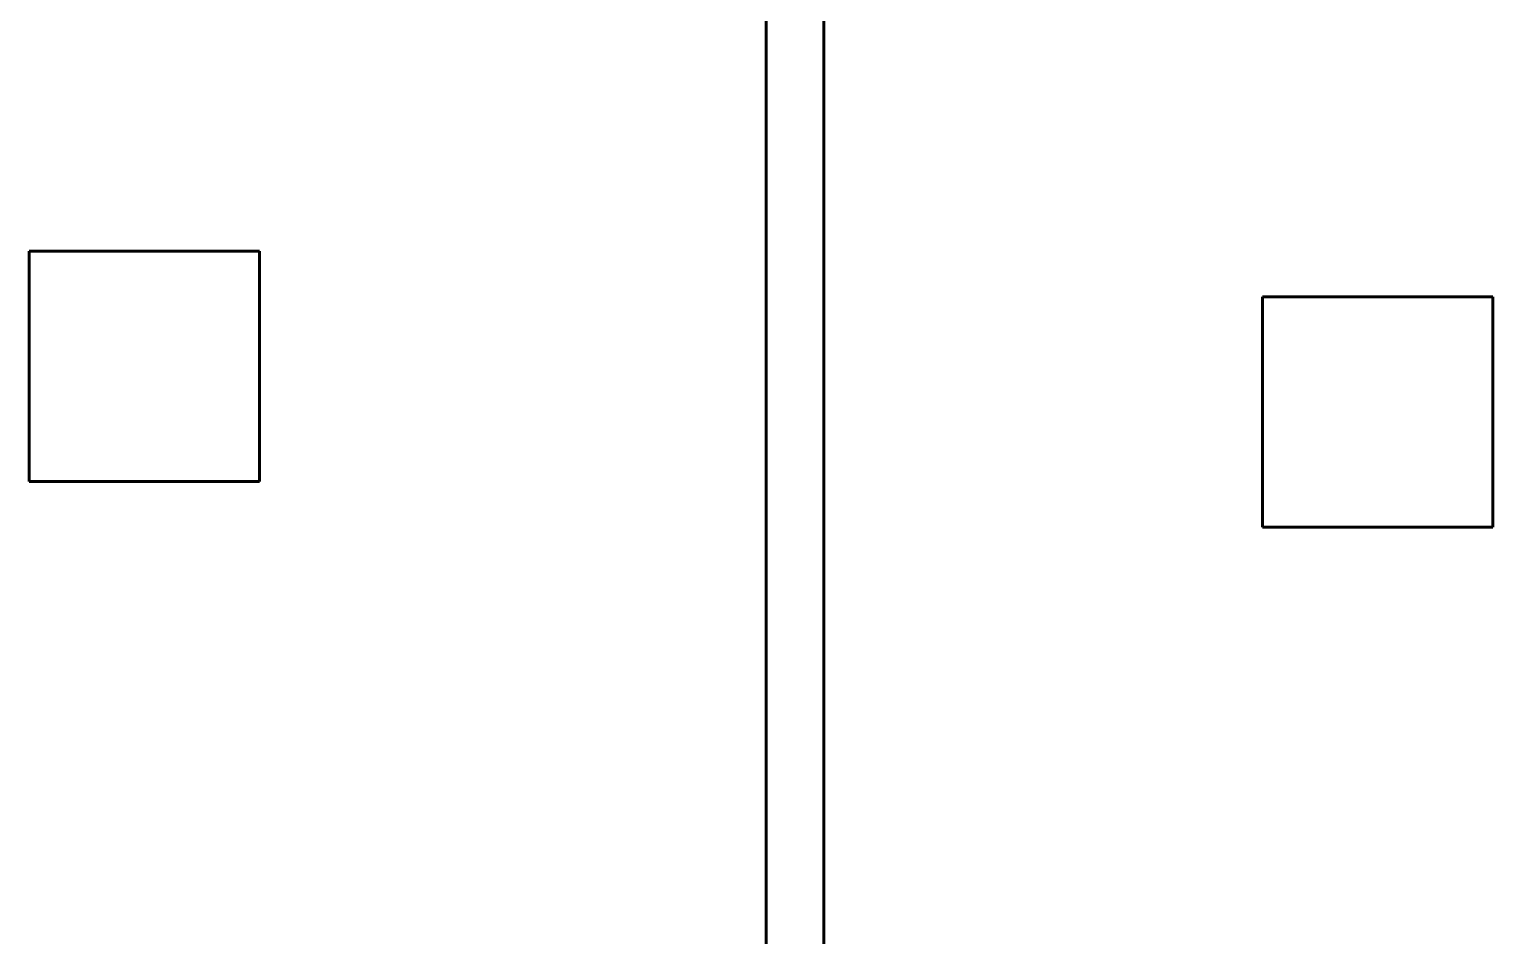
# Model space of a CAD drawing. Extents: x 0 to 297, y 0 to 292.
# Drawn here: x 92.99 to 105.7, y 74.89 to 82.77 of the extents above; entities that cross this region are included whole.
import ezdxf

# ---------------------------------------------------------------- set-up
doc = ezdxf.new("R2010")
doc.units = 0
doc.header["$MEASUREMENT"] = 0
doc.linetypes.add('K5LT_BASIC', pattern=[0])
doc.layers.add('Системный слой', color=7, linetype='Continuous')

# ---------------------------------------------------------------- blocks, each defined once
blk = doc.blocks.new('*U')
at = {"layer": 'Системный слой', "linetype": 'K5LT_BASIC', "lineweight": 60}
for p, q in [((94.989, 80.841), (92.989, 80.841)), ((92.989, 80.841), (92.989, 78.841)), ((94.989, 78.841), (94.989, 80.841)), ((105.704, 80.444), (103.704, 80.444)), ((103.704, 80.444), (103.704, 78.444)), ((105.704, 78.444), (105.704, 80.444)), ((92.989, 78.841), (94.989, 78.841)), ((103.704, 78.444), (105.704, 78.444))]:
    blk.add_line(p, q, dxfattribs=at)

msp = doc.modelspace()

# ---------------------------------------------------------------- linework, layer by layer
at = {"layer": 'Системный слой', "linetype": 'K5LT_BASIC', "lineweight": 60}
for p, q in [((99.392, 69.519), (99.392, 89.519)), ((99.892, 69.519), (99.892, 89.519)), ((99.392, 82.519), (99.392, 69.519)), ((99.892, 69.519), (99.892, 82.519))]:
    msp.add_line(p, q, dxfattribs=at)

# ---------------------------------------------------------------- block references
at = {"layer": 'Системный слой'}
msp.add_blockref('*U', (0, 0), dxfattribs=at)
msp.add_blockref('*U', (0, 0), dxfattribs=at)
msp.add_blockref('*U', (0, 0), dxfattribs=at)
msp.add_blockref('*U', (0, 0), dxfattribs=at)
msp.add_blockref('*U', (0, 0), dxfattribs=at)
msp.add_blockref('*U', (0, 0), dxfattribs=at)
msp.add_blockref('*U', (0, 0), dxfattribs=at)
msp.add_blockref('*U', (0, 0), dxfattribs=at)
msp.add_blockref('*U', (0, 0), dxfattribs=at)
msp.add_blockref('*U', (0, 0), dxfattribs=at)
msp.add_blockref('*U', (0, 0), dxfattribs=at)
msp.add_blockref('*U', (0, 0), dxfattribs=at)
msp.add_blockref('*U', (0, 0), dxfattribs=at)
msp.add_blockref('*U', (0, 0), dxfattribs=at)
msp.add_blockref('*U', (0, 0), dxfattribs=at)
msp.add_blockref('*U', (0, 0), dxfattribs=at)
msp.add_blockref('*U', (0, 0), dxfattribs=at)
msp.add_blockref('*U', (0, 0), dxfattribs=at)
msp.add_blockref('*U', (0, 0), dxfattribs=at)
msp.add_blockref('*U', (0, 0), dxfattribs=at)
msp.add_blockref('*U', (0, 0), dxfattribs=at)
msp.add_blockref('*U', (0, 0), dxfattribs=at)
msp.add_blockref('*U', (0, 0), dxfattribs=at)
msp.add_blockref('*U', (0, 0), dxfattribs=at)
msp.add_blockref('*U', (0, 0), dxfattribs=at)
msp.add_blockref('*U', (0, 0), dxfattribs=at)
msp.add_blockref('*U', (0, 0), dxfattribs=at)
msp.add_blockref('*U', (0, 0), dxfattribs=at)
msp.add_blockref('*U', (0, 0), dxfattribs=at)
msp.add_blockref('*U', (0, 0), dxfattribs=at)
msp.add_blockref('*U', (0, 0), dxfattribs=at)
msp.add_blockref('*U', (0, 0), dxfattribs=at)
msp.add_blockref('*U', (0, 0), dxfattribs=at)
msp.add_blockref('*U', (0, 0), dxfattribs=at)
msp.add_blockref('*U', (0, 0), dxfattribs=at)
msp.add_blockref('*U', (0, 0), dxfattribs=at)
msp.add_blockref('*U', (0, 0), dxfattribs=at)
msp.add_blockref('*U', (0, 0), dxfattribs=at)
msp.add_blockref('*U', (0, 0), dxfattribs=at)
msp.add_blockref('*U', (0, 0), dxfattribs=at)
msp.add_blockref('*U', (0, 0), dxfattribs=at)
msp.add_blockref('*U', (0, 0), dxfattribs=at)
msp.add_blockref('*U', (0, 0), dxfattribs=at)
msp.add_blockref('*U', (0, 0), dxfattribs=at)
msp.add_blockref('*U', (0, 0), dxfattribs=at)
msp.add_blockref('*U', (0, 0), dxfattribs=at)
msp.add_blockref('*U', (0, 0), dxfattribs=at)
msp.add_blockref('*U', (0, 0), dxfattribs=at)
msp.add_blockref('*U', (0, 0), dxfattribs=at)
msp.add_blockref('*U', (0, 0), dxfattribs=at)
msp.add_blockref('*U', (0, 0), dxfattribs=at)
msp.add_blockref('*U', (0, 0), dxfattribs=at)
msp.add_blockref('*U', (0, 0), dxfattribs=at)
msp.add_blockref('*U', (0, 0), dxfattribs=at)
msp.add_blockref('*U', (0, 0), dxfattribs=at)
msp.add_blockref('*U', (0, 0), dxfattribs=at)
msp.add_blockref('*U', (0, 0), dxfattribs=at)
msp.add_blockref('*U', (0, 0), dxfattribs=at)
msp.add_blockref('*U', (0, 0), dxfattribs=at)
msp.add_blockref('*U', (0, 0), dxfattribs=at)
msp.add_blockref('*U', (0, 0), dxfattribs=at)
msp.add_blockref('*U', (0, 0), dxfattribs=at)
msp.add_blockref('*U', (0, 0), dxfattribs=at)
msp.add_blockref('*U', (0, 0), dxfattribs=at)
msp.add_blockref('*U', (0, 0), dxfattribs=at)
msp.add_blockref('*U', (0, 0), dxfattribs=at)
msp.add_blockref('*U', (0, 0), dxfattribs=at)
msp.add_blockref('*U', (0, 0), dxfattribs=at)
msp.add_blockref('*U', (0, 0), dxfattribs=at)
msp.add_blockref('*U', (0, 0), dxfattribs=at)
msp.add_blockref('*U', (0, 0), dxfattribs=at)
msp.add_blockref('*U', (0, 0), dxfattribs=at)
msp.add_blockref('*U', (0, 0), dxfattribs=at)
msp.add_blockref('*U', (0, 0), dxfattribs=at)
msp.add_blockref('*U', (0, 0), dxfattribs=at)
msp.add_blockref('*U', (0, 0), dxfattribs=at)
msp.add_blockref('*U', (0, 0), dxfattribs=at)
msp.add_blockref('*U', (0, 0), dxfattribs=at)
msp.add_blockref('*U', (0, 0), dxfattribs=at)
msp.add_blockref('*U', (0, 0), dxfattribs=at)
msp.add_blockref('*U', (0, 0), dxfattribs=at)
msp.add_blockref('*U', (0, 0), dxfattribs=at)
msp.add_blockref('*U', (0, 0), dxfattribs=at)
msp.add_blockref('*U', (0, 0), dxfattribs=at)
msp.add_blockref('*U', (0, 0), dxfattribs=at)
msp.add_blockref('*U', (0, 0), dxfattribs=at)
msp.add_blockref('*U', (0, 0), dxfattribs=at)
msp.add_blockref('*U', (0, 0), dxfattribs=at)
msp.add_blockref('*U', (0, 0), dxfattribs=at)
msp.add_blockref('*U', (0, 0), dxfattribs=at)
msp.add_blockref('*U', (0, 0), dxfattribs=at)
msp.add_blockref('*U', (0, 0), dxfattribs=at)
msp.add_blockref('*U', (0, 0), dxfattribs=at)
msp.add_blockref('*U', (0, 0), dxfattribs=at)
msp.add_blockref('*U', (0, 0), dxfattribs=at)
msp.add_blockref('*U', (0, 0), dxfattribs=at)
msp.add_blockref('*U', (0, 0), dxfattribs=at)
msp.add_blockref('*U', (0, 0), dxfattribs=at)
msp.add_blockref('*U', (0, 0), dxfattribs=at)
msp.add_blockref('*U', (0, 0), dxfattribs=at)
msp.add_blockref('*U', (0, 0), dxfattribs=at)
msp.add_blockref('*U', (0, 0), dxfattribs=at)
msp.add_blockref('*U', (0, 0), dxfattribs=at)
msp.add_blockref('*U', (0, 0), dxfattribs=at)
msp.add_blockref('*U', (0, 0), dxfattribs=at)
msp.add_blockref('*U', (0, 0), dxfattribs=at)
msp.add_blockref('*U', (0, 0), dxfattribs=at)
msp.add_blockref('*U', (0, 0), dxfattribs=at)
msp.add_blockref('*U', (0, 0), dxfattribs=at)
msp.add_blockref('*U', (0, 0), dxfattribs=at)
msp.add_blockref('*U', (0, 0), dxfattribs=at)
msp.add_blockref('*U', (0, 0), dxfattribs=at)
msp.add_blockref('*U', (0, 0), dxfattribs=at)
msp.add_blockref('*U', (0, 0), dxfattribs=at)
msp.add_blockref('*U', (0, 0), dxfattribs=at)
msp.add_blockref('*U', (0, 0), dxfattribs=at)
msp.add_blockref('*U', (0, 0), dxfattribs=at)
msp.add_blockref('*U', (0, 0), dxfattribs=at)
msp.add_blockref('*U', (0, 0), dxfattribs=at)
msp.add_blockref('*U', (0, 0), dxfattribs=at)
msp.add_blockref('*U', (0, 0), dxfattribs=at)
msp.add_blockref('*U', (0, 0), dxfattribs=at)
msp.add_blockref('*U', (0, 0), dxfattribs=at)
msp.add_blockref('*U', (0, 0), dxfattribs=at)
msp.add_blockref('*U', (0, 0), dxfattribs=at)
msp.add_blockref('*U', (0, 0), dxfattribs=at)
msp.add_blockref('*U', (0, 0), dxfattribs=at)
msp.add_blockref('*U', (0, 0), dxfattribs=at)
msp.add_blockref('*U', (0, 0), dxfattribs=at)
msp.add_blockref('*U', (0, 0), dxfattribs=at)
msp.add_blockref('*U', (0, 0), dxfattribs=at)
msp.add_blockref('*U', (0, 0), dxfattribs=at)
msp.add_blockref('*U', (0, 0), dxfattribs=at)
msp.add_blockref('*U', (0, 0), dxfattribs=at)
msp.add_blockref('*U', (0, 0), dxfattribs=at)
msp.add_blockref('*U', (0, 0), dxfattribs=at)
msp.add_blockref('*U', (0, 0), dxfattribs=at)
msp.add_blockref('*U', (0, 0), dxfattribs=at)
msp.add_blockref('*U', (0, 0), dxfattribs=at)
msp.add_blockref('*U', (0, 0), dxfattribs=at)
msp.add_blockref('*U', (0, 0), dxfattribs=at)
msp.add_blockref('*U', (0, 0), dxfattribs=at)
msp.add_blockref('*U', (0, 0), dxfattribs=at)
msp.add_blockref('*U', (0, 0), dxfattribs=at)
msp.add_blockref('*U', (0, 0), dxfattribs=at)
msp.add_blockref('*U', (0, 0), dxfattribs=at)
msp.add_blockref('*U', (0, 0), dxfattribs=at)
msp.add_blockref('*U', (0, 0), dxfattribs=at)
msp.add_blockref('*U', (0, 0), dxfattribs=at)
msp.add_blockref('*U', (0, 0), dxfattribs=at)
msp.add_blockref('*U', (0, 0), dxfattribs=at)
msp.add_blockref('*U', (0, 0), dxfattribs=at)
msp.add_blockref('*U', (0, 0), dxfattribs=at)
msp.add_blockref('*U', (0, 0), dxfattribs=at)
msp.add_blockref('*U', (0, 0), dxfattribs=at)
msp.add_blockref('*U', (0, 0), dxfattribs=at)
msp.add_blockref('*U', (0, 0), dxfattribs=at)
msp.add_blockref('*U', (0, 0), dxfattribs=at)
msp.add_blockref('*U', (0, 0), dxfattribs=at)
msp.add_blockref('*U', (0, 0), dxfattribs=at)
msp.add_blockref('*U', (0, 0), dxfattribs=at)
msp.add_blockref('*U', (0, 0), dxfattribs=at)
msp.add_blockref('*U', (0, 0), dxfattribs=at)
msp.add_blockref('*U', (0, 0), dxfattribs=at)
msp.add_blockref('*U', (0, 0), dxfattribs=at)
msp.add_blockref('*U', (0, 0), dxfattribs=at)
msp.add_blockref('*U', (0, 0), dxfattribs=at)
msp.add_blockref('*U', (0, 0), dxfattribs=at)
msp.add_blockref('*U', (0, 0), dxfattribs=at)
msp.add_blockref('*U', (0, 0), dxfattribs=at)
msp.add_blockref('*U', (0, 0), dxfattribs=at)
msp.add_blockref('*U', (0, 0), dxfattribs=at)
msp.add_blockref('*U', (0, 0), dxfattribs=at)
msp.add_blockref('*U', (0, 0), dxfattribs=at)
msp.add_blockref('*U', (0, 0), dxfattribs=at)
msp.add_blockref('*U', (0, 0), dxfattribs=at)
msp.add_blockref('*U', (0, 0), dxfattribs=at)
msp.add_blockref('*U', (0, 0), dxfattribs=at)
msp.add_blockref('*U', (0, 0), dxfattribs=at)
msp.add_blockref('*U', (0, 0), dxfattribs=at)
msp.add_blockref('*U', (0, 0), dxfattribs=at)
msp.add_blockref('*U', (0, 0), dxfattribs=at)
msp.add_blockref('*U', (0, 0), dxfattribs=at)
msp.add_blockref('*U', (0, 0), dxfattribs=at)
msp.add_blockref('*U', (0, 0), dxfattribs=at)
msp.add_blockref('*U', (0, 0), dxfattribs=at)
msp.add_blockref('*U', (0, 0), dxfattribs=at)
msp.add_blockref('*U', (0, 0), dxfattribs=at)
msp.add_blockref('*U', (0, 0), dxfattribs=at)
msp.add_blockref('*U', (0, 0), dxfattribs=at)
msp.add_blockref('*U', (0, 0), dxfattribs=at)
msp.add_blockref('*U', (0, 0), dxfattribs=at)
msp.add_blockref('*U', (0, 0), dxfattribs=at)
msp.add_blockref('*U', (0, 0), dxfattribs=at)
msp.add_blockref('*U', (0, 0), dxfattribs=at)
msp.add_blockref('*U', (0, 0), dxfattribs=at)
msp.add_blockref('*U', (0, 0), dxfattribs=at)
msp.add_blockref('*U', (0, 0), dxfattribs=at)
msp.add_blockref('*U', (0, 0), dxfattribs=at)
msp.add_blockref('*U', (0, 0), dxfattribs=at)
msp.add_blockref('*U', (0, 0), dxfattribs=at)
msp.add_blockref('*U', (0, 0), dxfattribs=at)
msp.add_blockref('*U', (0, 0), dxfattribs=at)
msp.add_blockref('*U', (0, 0), dxfattribs=at)
msp.add_blockref('*U', (0, 0), dxfattribs=at)
msp.add_blockref('*U', (0, 0), dxfattribs=at)
msp.add_blockref('*U', (0, 0), dxfattribs=at)
msp.add_blockref('*U', (0, 0), dxfattribs=at)
msp.add_blockref('*U', (0, 0), dxfattribs=at)
msp.add_blockref('*U', (0, 0), dxfattribs=at)
msp.add_blockref('*U', (0, 0), dxfattribs=at)
msp.add_blockref('*U', (0, 0), dxfattribs=at)
msp.add_blockref('*U', (0, 0), dxfattribs=at)
msp.add_blockref('*U', (0, 0), dxfattribs=at)
msp.add_blockref('*U', (0, 0), dxfattribs=at)
msp.add_blockref('*U', (0, 0), dxfattribs=at)
msp.add_blockref('*U', (0, 0), dxfattribs=at)
msp.add_blockref('*U', (0, 0), dxfattribs=at)
msp.add_blockref('*U', (0, 0), dxfattribs=at)
msp.add_blockref('*U', (0, 0), dxfattribs=at)
msp.add_blockref('*U', (0, 0), dxfattribs=at)
msp.add_blockref('*U', (0, 0), dxfattribs=at)
msp.add_blockref('*U', (0, 0), dxfattribs=at)
msp.add_blockref('*U', (0, 0), dxfattribs=at)
msp.add_blockref('*U', (0, 0), dxfattribs=at)
msp.add_blockref('*U', (0, 0), dxfattribs=at)
msp.add_blockref('*U', (0, 0), dxfattribs=at)
msp.add_blockref('*U', (0, 0), dxfattribs=at)
msp.add_blockref('*U', (0, 0), dxfattribs=at)
msp.add_blockref('*U', (0, 0), dxfattribs=at)
msp.add_blockref('*U', (0, 0), dxfattribs=at)
msp.add_blockref('*U', (0, 0), dxfattribs=at)
msp.add_blockref('*U', (0, 0), dxfattribs=at)
msp.add_blockref('*U', (0, 0), dxfattribs=at)
msp.add_blockref('*U', (0, 0), dxfattribs=at)
msp.add_blockref('*U', (0, 0), dxfattribs=at)
msp.add_blockref('*U', (0, 0), dxfattribs=at)
msp.add_blockref('*U', (0, 0), dxfattribs=at)
msp.add_blockref('*U', (0, 0), dxfattribs=at)
msp.add_blockref('*U', (0, 0), dxfattribs=at)
msp.add_blockref('*U', (0, 0), dxfattribs=at)
msp.add_blockref('*U', (0, 0), dxfattribs=at)
msp.add_blockref('*U', (0, 0), dxfattribs=at)
msp.add_blockref('*U', (0, 0), dxfattribs=at)
msp.add_blockref('*U', (0, 0), dxfattribs=at)
msp.add_blockref('*U', (0, 0), dxfattribs=at)
msp.add_blockref('*U', (0, 0), dxfattribs=at)
msp.add_blockref('*U', (0, 0), dxfattribs=at)
msp.add_blockref('*U', (0, 0), dxfattribs=at)
msp.add_blockref('*U', (0, 0), dxfattribs=at)
msp.add_blockref('*U', (0, 0), dxfattribs=at)
msp.add_blockref('*U', (0, 0), dxfattribs=at)
msp.add_blockref('*U', (0, 0), dxfattribs=at)
msp.add_blockref('*U', (0, 0), dxfattribs=at)
msp.add_blockref('*U', (0, 0), dxfattribs=at)
msp.add_blockref('*U', (0, 0), dxfattribs=at)
msp.add_blockref('*U', (0, 0), dxfattribs=at)
msp.add_blockref('*U', (0, 0), dxfattribs=at)
msp.add_blockref('*U', (0, 0), dxfattribs=at)
msp.add_blockref('*U', (0, 0), dxfattribs=at)
msp.add_blockref('*U', (0, 0), dxfattribs=at)
msp.add_blockref('*U', (0, 0), dxfattribs=at)
msp.add_blockref('*U', (0, 0), dxfattribs=at)
msp.add_blockref('*U', (0, 0), dxfattribs=at)
msp.add_blockref('*U', (0, 0), dxfattribs=at)
msp.add_blockref('*U', (0, 0), dxfattribs=at)
msp.add_blockref('*U', (0, 0), dxfattribs=at)
msp.add_blockref('*U', (0, 0), dxfattribs=at)
msp.add_blockref('*U', (0, 0), dxfattribs=at)
msp.add_blockref('*U', (0, 0), dxfattribs=at)
msp.add_blockref('*U', (0, 0), dxfattribs=at)
msp.add_blockref('*U', (0, 0), dxfattribs=at)
msp.add_blockref('*U', (0, 0), dxfattribs=at)
msp.add_blockref('*U', (0, 0), dxfattribs=at)
msp.add_blockref('*U', (0, 0), dxfattribs=at)
msp.add_blockref('*U', (0, 0), dxfattribs=at)
msp.add_blockref('*U', (0, 0), dxfattribs=at)
msp.add_blockref('*U', (0, 0), dxfattribs=at)
msp.add_blockref('*U', (0, 0), dxfattribs=at)
msp.add_blockref('*U', (0, 0), dxfattribs=at)
msp.add_blockref('*U', (0, 0), dxfattribs=at)
msp.add_blockref('*U', (0, 0), dxfattribs=at)
msp.add_blockref('*U', (0, 0), dxfattribs=at)
msp.add_blockref('*U', (0, 0), dxfattribs=at)
msp.add_blockref('*U', (0, 0), dxfattribs=at)
msp.add_blockref('*U', (0, 0), dxfattribs=at)
msp.add_blockref('*U', (0, 0), dxfattribs=at)
msp.add_blockref('*U', (0, 0), dxfattribs=at)
msp.add_blockref('*U', (0, 0), dxfattribs=at)
msp.add_blockref('*U', (0, 0), dxfattribs=at)
msp.add_blockref('*U', (0, 0), dxfattribs=at)
msp.add_blockref('*U', (0, 0), dxfattribs=at)
msp.add_blockref('*U', (0, 0), dxfattribs=at)
msp.add_blockref('*U', (0, 0), dxfattribs=at)
msp.add_blockref('*U', (0, 0), dxfattribs=at)
msp.add_blockref('*U', (0, 0), dxfattribs=at)
msp.add_blockref('*U', (0, 0), dxfattribs=at)
msp.add_blockref('*U', (0, 0), dxfattribs=at)
msp.add_blockref('*U', (0, 0), dxfattribs=at)
msp.add_blockref('*U', (0, 0), dxfattribs=at)
msp.add_blockref('*U', (0, 0), dxfattribs=at)
msp.add_blockref('*U', (0, 0), dxfattribs=at)
msp.add_blockref('*U', (0, 0), dxfattribs=at)
msp.add_blockref('*U', (0, 0), dxfattribs=at)
msp.add_blockref('*U', (0, 0), dxfattribs=at)
msp.add_blockref('*U', (0, 0), dxfattribs=at)
msp.add_blockref('*U', (0, 0), dxfattribs=at)
msp.add_blockref('*U', (0, 0), dxfattribs=at)
msp.add_blockref('*U', (0, 0), dxfattribs=at)
msp.add_blockref('*U', (0, 0), dxfattribs=at)
msp.add_blockref('*U', (0, 0), dxfattribs=at)
msp.add_blockref('*U', (0, 0), dxfattribs=at)
msp.add_blockref('*U', (0, 0), dxfattribs=at)
msp.add_blockref('*U', (0, 0), dxfattribs=at)
msp.add_blockref('*U', (0, 0), dxfattribs=at)
msp.add_blockref('*U', (0, 0), dxfattribs=at)
msp.add_blockref('*U', (0, 0), dxfattribs=at)
msp.add_blockref('*U', (0, 0), dxfattribs=at)
msp.add_blockref('*U', (0, 0), dxfattribs=at)
msp.add_blockref('*U', (0, 0), dxfattribs=at)
msp.add_blockref('*U', (0, 0), dxfattribs=at)
msp.add_blockref('*U', (0, 0), dxfattribs=at)
msp.add_blockref('*U', (0, 0), dxfattribs=at)
msp.add_blockref('*U', (0, 0), dxfattribs=at)
msp.add_blockref('*U', (0, 0), dxfattribs=at)
msp.add_blockref('*U', (0, 0), dxfattribs=at)
msp.add_blockref('*U', (0, 0), dxfattribs=at)
msp.add_blockref('*U', (0, 0), dxfattribs=at)
msp.add_blockref('*U', (0, 0), dxfattribs=at)
msp.add_blockref('*U', (0, 0), dxfattribs=at)
msp.add_blockref('*U', (0, 0), dxfattribs=at)
msp.add_blockref('*U', (0, 0), dxfattribs=at)
msp.add_blockref('*U', (0, 0), dxfattribs=at)
msp.add_blockref('*U', (0, 0), dxfattribs=at)
msp.add_blockref('*U', (0, 0), dxfattribs=at)
msp.add_blockref('*U', (0, 0), dxfattribs=at)
msp.add_blockref('*U', (0, 0), dxfattribs=at)
msp.add_blockref('*U', (0, 0), dxfattribs=at)
msp.add_blockref('*U', (0, 0), dxfattribs=at)
msp.add_blockref('*U', (0, 0), dxfattribs=at)
msp.add_blockref('*U', (0, 0), dxfattribs=at)
msp.add_blockref('*U', (0, 0), dxfattribs=at)
msp.add_blockref('*U', (0, 0), dxfattribs=at)
msp.add_blockref('*U', (0, 0), dxfattribs=at)
msp.add_blockref('*U', (0, 0), dxfattribs=at)
msp.add_blockref('*U', (0, 0), dxfattribs=at)
msp.add_blockref('*U', (0, 0), dxfattribs=at)
msp.add_blockref('*U', (0, 0), dxfattribs=at)
msp.add_blockref('*U', (0, 0), dxfattribs=at)
msp.add_blockref('*U', (0, 0), dxfattribs=at)
msp.add_blockref('*U', (0, 0), dxfattribs=at)
msp.add_blockref('*U', (0, 0), dxfattribs=at)
msp.add_blockref('*U', (0, 0), dxfattribs=at)
msp.add_blockref('*U', (0, 0), dxfattribs=at)
msp.add_blockref('*U', (0, 0), dxfattribs=at)
msp.add_blockref('*U', (0, 0), dxfattribs=at)
msp.add_blockref('*U', (0, 0), dxfattribs=at)
msp.add_blockref('*U', (0, 0), dxfattribs=at)
msp.add_blockref('*U', (0, 0), dxfattribs=at)
msp.add_blockref('*U', (0, 0), dxfattribs=at)
msp.add_blockref('*U', (0, 0), dxfattribs=at)
msp.add_blockref('*U', (0, 0), dxfattribs=at)
msp.add_blockref('*U', (0, 0), dxfattribs=at)
msp.add_blockref('*U', (0, 0), dxfattribs=at)

doc.saveas('drawing.dxf')
